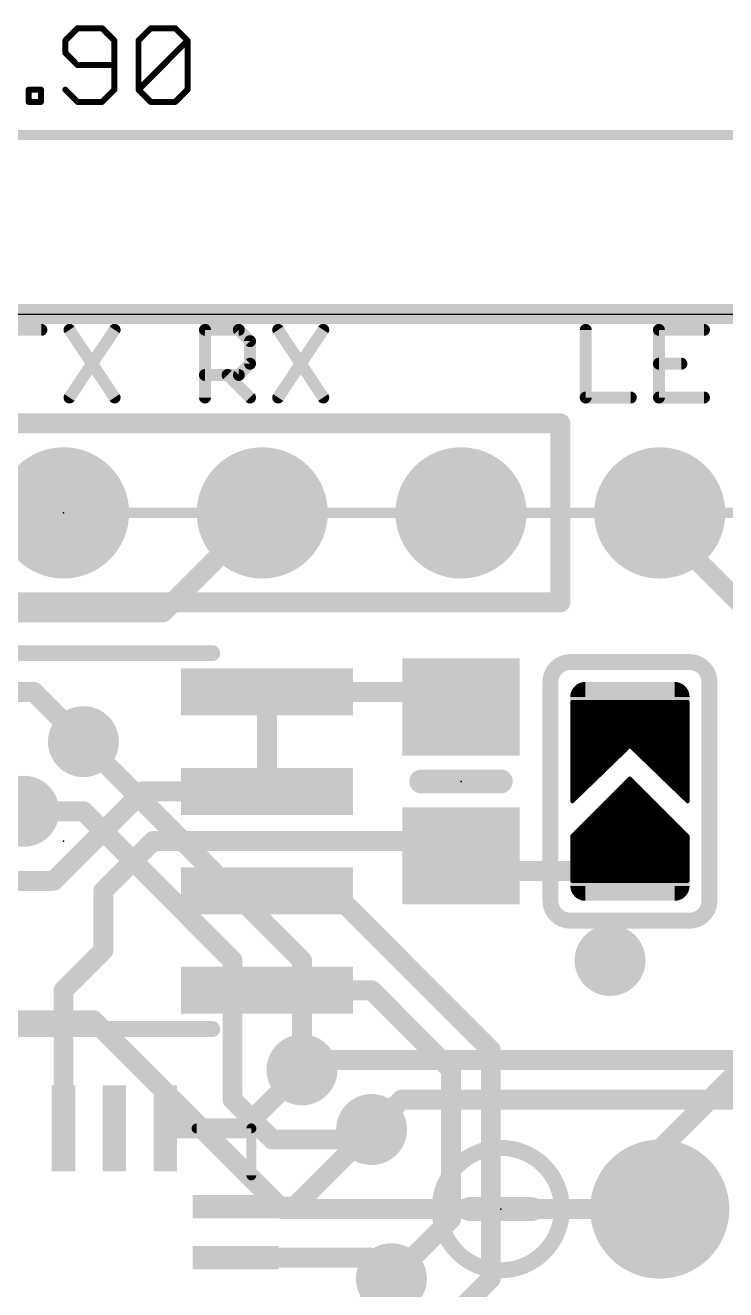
# Model space of a CAD drawing. Extents: x -5.3 to 35, y -5.3 to 31.
# Drawn here: x 13.48 to 22.43, y 12.94 to 29.09 of the extents above; entities that cross this region are included whole.
import ezdxf

# ---------------------------------------------------------------- set-up
doc = ezdxf.new("R2010")
doc.units = 0
for name, color, linetype in [('1', 12, 'CONTINUOUS'), ('16', 132, 'CONTINUOUS'), ('17', 110, 'CONTINUOUS'), ('18', 110, 'CONTINUOUS'), ('20', 53, 'CONTINUOUS'), ('21', 40, 'CONTINUOUS'), ('23', 40, 'CONTINUOUS'), ('47', 253, 'CONTINUOUS')]:
    doc.layers.add(name, color=color, linetype=linetype)

# ---------------------------------------------------------------- blocks, each defined once
blk = doc.blocks.new('ROUNDP')
at = {"const_width": 0.5}
blk.add_lwpolyline([(0, -0.25, 1), (0, 0.25, 1), (0, -0.25)], format="xyb", dxfattribs=at)
blk = doc.blocks.new('RECT')
blk.add_solid([(-0.5, -0.5), (0.5, -0.5), (-0.5, 0.5), (0.5, 0.5)])
blk = doc.blocks.new('RECT121920X243840R50')
at = {"const_width": 0.1905}
blk.add_lwpolyline([(0.2858, -0.5715), (0.2858, 0.5715, 0.4142), (0.1905, 0.6668), (-0.1905, 0.6668, 0.4142), (-0.2858, 0.5715), (-0.2858, -0.5715, 0.4142), (-0.1905, -0.6668), (0.1905, -0.6668, 0.4142)], format="xyb", close=True, dxfattribs=at)
blk.add_solid([(-0.2159, -0.5969), (0.2159, -0.5969), (-0.2159, 0.5969), (0.2159, 0.5969)])
blk = doc.blocks.new('ROUNDV')
at = {"const_width": 0.5}
blk.add_lwpolyline([(0, -0.25, 1), (0, 0.25, 1), (0, -0.25)], format="xyb", dxfattribs=at)

msp = doc.modelspace()

# ---------------------------------------------------------------- linework, layer by layer
at = {"layer": '1'}
for points, const_width in [([(0, 25.4), (27.94, 25.4)], 0.254), ([(21.59, 22.86), (21.59, 22.733)], 0.254), ([(21.59, 22.733), (23.368, 20.955)], 0.254), ([(11.37, 20.574), (13.589, 20.574)], 0.254), ([(13.589, 20.574), (14.224, 19.939)], 0.254), ([(16.57, 19.304), (16.57, 20.574)], 0.254), ([(18.857, 20.574), (16.57, 20.574)], 0.254), ([(19.05, 20.381), (18.857, 20.574)], 0.254), ([(21.9456, 20.447), (20.4724, 20.447)], 0.0508), ([(20.4724, 20.447), (20.4724, 19.177)], 0.0508), ([(20.4724, 20.4216), (21.9456, 20.4216)], 0.0508), ([(20.4724, 20.3708), (21.9456, 20.3708)], 0.0508), ([(20.4724, 20.32), (21.9456, 20.32)], 0.0508), ([(21.9456, 19.177), (21.9456, 20.447)], 0.0508), ([(20.4724, 20.2692), (21.9456, 20.2692)], 0.0508), ([(20.4724, 20.2184), (21.9456, 20.2184)], 0.0508), ([(20.4724, 20.1676), (21.9456, 20.1676)], 0.0508), ([(20.4724, 20.1168), (21.9456, 20.1168)], 0.0508), ([(20.4724, 20.066), (21.9456, 20.066)], 0.0508), ([(20.4724, 20.0152), (21.9456, 20.0152)], 0.0508), ([(20.4724, 19.9644), (21.9456, 19.9644)], 0.0508), ([(20.4724, 19.9136), (21.9456, 19.9136)], 0.0508), ([(20.4724, 19.177), (21.209, 19.8882)], 0.0508), ([(20.4724, 19.8628), (21.1827, 19.8628)], 0.0508), ([(21.209, 19.8882), (21.9456, 19.177)], 0.0508), ([(21.2353, 19.8628), (21.9456, 19.8628)], 0.0508), ([(20.4724, 19.812), (21.1301, 19.812)], 0.0508), ([(20.4724, 19.7612), (21.0775, 19.7612)], 0.0508), ([(20.4724, 19.7104), (21.0249, 19.7104)], 0.0508), ([(21.2879, 19.812), (21.9456, 19.812)], 0.0508), ([(21.3405, 19.7612), (21.9456, 19.7612)], 0.0508), ([(21.3932, 19.7104), (21.9456, 19.7104)], 0.0508), ([(20.4724, 19.6596), (20.9722, 19.6596)], 0.0508), ([(20.4724, 19.6088), (20.9196, 19.6088)], 0.0508), ([(20.4724, 19.558), (20.867, 19.558)], 0.0508), ([(21.4458, 19.6596), (21.9456, 19.6596)], 0.0508), ([(21.4984, 19.6088), (21.9456, 19.6088)], 0.0508), ([(21.551, 19.558), (21.9456, 19.558)], 0.0508), ([(13.462, 19.05), (13.208, 19.304)], 0.254), ([(14.986, 19.304), (13.843, 18.161)], 0.254), ([(16.57, 19.304), (14.986, 19.304)], 0.254), ([(20.4724, 19.5072), (20.8144, 19.5072)], 0.0508), ([(20.4724, 18.7325), (21.209, 19.4691)], 0.0508), ([(20.4724, 19.4564), (20.7618, 19.4564)], 0.0508), ([(20.4724, 19.4056), (20.7092, 19.4056)], 0.0508), ([(20.4724, 19.3548), (20.6565, 19.3548)], 0.0508), ([(21.0947, 19.3548), (21.3233, 19.3548)], 0.0508), ([(21.1455, 19.4056), (21.2725, 19.4056)], 0.0508), ([(21.1963, 19.4564), (21.2217, 19.4564)], 0.0508), ([(21.209, 19.4691), (21.9456, 18.7325)], 0.0508), ([(21.6036, 19.5072), (21.9456, 19.5072)], 0.0508), ([(21.6562, 19.4564), (21.9456, 19.4564)], 0.0508), ([(21.7088, 19.4056), (21.9456, 19.4056)], 0.0508), ([(21.7614, 19.3548), (21.9456, 19.3548)], 0.0508), ([(20.4724, 19.304), (20.6039, 19.304)], 0.0508), ([(20.4724, 19.2532), (20.5513, 19.2532)], 0.0508), ([(20.4724, 19.2024), (20.4987, 19.2024)], 0.0508), ([(20.9423, 19.2024), (21.4757, 19.2024)], 0.0508), ([(20.9931, 19.2532), (21.4249, 19.2532)], 0.0508), ([(21.0439, 19.304), (21.3741, 19.304)], 0.0508), ([(21.8141, 19.304), (21.9456, 19.304)], 0.0508), ([(21.8667, 19.2532), (21.9456, 19.2532)], 0.0508), ([(21.9193, 19.2024), (21.9456, 19.2024)], 0.0508), ([(20.7899, 19.05), (21.6281, 19.05)], 0.0508), ([(20.8407, 19.1008), (21.5773, 19.1008)], 0.0508), ([(20.8915, 19.1516), (21.5265, 19.1516)], 0.0508), ([(20.6375, 18.8976), (21.7805, 18.8976)], 0.0508), ([(20.6883, 18.9484), (21.7297, 18.9484)], 0.0508), ([(20.7391, 18.9992), (21.6789, 18.9992)], 0.0508), ([(14.478, 18.034), (15.113, 18.669)], 0.254), ([(15.113, 18.669), (19.05, 18.669)], 0.254), ([(19.05, 18.669), (19.05, 18.481)], 0.254), ([(20.4724, 18.161), (20.4724, 18.7325)], 0.0508), ([(20.4851, 18.7452), (21.9329, 18.7452)], 0.0508), ([(20.5359, 18.796), (21.8821, 18.796)], 0.0508), ([(20.5867, 18.8468), (21.8313, 18.8468)], 0.0508), ([(21.9456, 18.7325), (21.9456, 18.161)], 0.0508), ([(19.05, 18.481), (19.243, 18.288)], 0.254), ([(20.4724, 18.6944), (21.9456, 18.6944)], 0.0508), ([(20.4724, 18.6436), (21.9456, 18.6436)], 0.0508), ([(20.4724, 18.5928), (21.9456, 18.5928)], 0.0508), ([(19.243, 18.288), (21.209, 18.288)], 0.254), ([(20.4724, 18.542), (21.9456, 18.542)], 0.0508), ([(20.4724, 18.4912), (21.9456, 18.4912)], 0.0508), ([(20.4724, 18.4404), (21.9456, 18.4404)], 0.0508), ([(20.4724, 18.3896), (21.9456, 18.3896)], 0.0508), ([(13.843, 18.161), (11.497, 18.161)], 0.254), ([(20.4724, 18.3388), (21.9456, 18.3388)], 0.0508), ([(20.4724, 18.288), (21.9456, 18.288)], 0.0508), ([(20.4724, 18.2372), (21.9456, 18.2372)], 0.0508), ([(14.478, 17.272), (14.478, 18.034)], 0.254), ([(16.57, 18.034), (17.399, 18.034)], 0.254), ([(17.399, 18.034), (19.431, 16.002)], 0.254), ([(20.4724, 18.1864), (21.9456, 18.1864)], 0.0508), ([(21.9456, 18.161), (20.4724, 18.161)], 0.0508), ([(13.97, 16.764), (14.478, 17.272)], 0.254), ([(13.97, 16.764), (13.97, 15)], 0.254), ([(16.57, 16.764), (17.907, 16.764)], 0.254), ([(17.907, 16.764), (18.923, 15.748)], 0.254), ([(23.368, 16.51), (21.59, 14.732)], 0.254), ([(19.431, 16.002), (19.431, 13.081)], 0.254), ([(17.018, 15.748), (16.27, 15)], 0.254), ([(18.923, 15.748), (18.923, 13.843)], 0.254), ([(16.27, 15), (15.27, 15)], 0.254), ([(16.921, 14), (17.907, 14.986)], 0.254), ([(21.59, 14.732), (21.59, 13.97)], 0.254), ([(16.17, 14), (16.921, 14)], 0.254), ([(18.923, 13.843), (18.161, 13.081)], 0.254), ([(16.17, 13.35), (17.892, 13.35)], 0.254), ([(17.892, 13.35), (18.161, 13.081)], 0.254), ([(19.431, 13.081), (18.288, 11.938)], 0.254)]:
    msp.add_lwpolyline(points, dxfattribs=dict(at, const_width=const_width))
for points, const_width in [([(21.6535, 22.86, 1), (21.5265, 22.86)], 0.127), ([(21.6349, 22.7779, 1), (21.5451, 22.6881)], 0.127), ([(21.5265, 22.733, 1), (21.6535, 22.733)], 0.127), ([(13.6339, 20.6189, 1), (13.5441, 20.5291)], 0.127), ([(13.589, 20.5105, 1), (13.589, 20.6375)], 0.127), ([(16.6335, 20.574, 1), (16.5065, 20.574)], 0.127), ([(16.57, 20.6375, 1), (16.57, 20.5105)], 0.127), ([(18.9019, 20.6189, 1), (18.8121, 20.5291)], 0.127), ([(18.857, 20.5105, 1), (18.857, 20.6375)], 0.127), ([(19.0051, 20.3361, 1), (19.0949, 20.4259)], 0.127), ([(20.4724, 20.4597, 1), (20.4724, 20.4343)], 0.0254), ([(20.4851, 20.447, 1), (20.4597, 20.447)], 0.0254), ([(20.4724, 20.4343, 1), (20.4724, 20.4089)], 0.0254), ([(20.4724, 20.3835, 1), (20.4724, 20.3581)], 0.0254), ([(20.4724, 20.3327, 1), (20.4724, 20.3073)], 0.0254), ([(21.9583, 20.447, 1), (21.9329, 20.447)], 0.0254), ([(21.9456, 20.4343, 1), (21.9456, 20.4597)], 0.0254), ([(21.9456, 20.4089, 1), (21.9456, 20.4343)], 0.0254), ([(21.9456, 20.3581, 1), (21.9456, 20.3835)], 0.0254), ([(21.9456, 20.3073, 1), (21.9456, 20.3327)], 0.0254), ([(20.4724, 20.2819, 1), (20.4724, 20.2565)], 0.0254), ([(20.4724, 20.2311, 1), (20.4724, 20.2057)], 0.0254), ([(20.4724, 20.1803, 1), (20.4724, 20.1549)], 0.0254), ([(21.9456, 20.2565, 1), (21.9456, 20.2819)], 0.0254), ([(21.9456, 20.2057, 1), (21.9456, 20.2311)], 0.0254), ([(21.9456, 20.1549, 1), (21.9456, 20.1803)], 0.0254), ([(14.1791, 19.8941, 1), (14.2689, 19.9839)], 0.127), ([(20.4724, 20.1295, 1), (20.4724, 20.1041)], 0.0254), ([(20.4724, 20.0787, 1), (20.4724, 20.0533)], 0.0254), ([(20.4724, 20.0279, 1), (20.4724, 20.0025)], 0.0254), ([(21.9456, 20.1041, 1), (21.9456, 20.1295)], 0.0254), ([(21.9456, 20.0533, 1), (21.9456, 20.0787)], 0.0254), ([(21.9456, 20.0025, 1), (21.9456, 20.0279)], 0.0254), ([(20.4724, 19.9771, 1), (20.4724, 19.9517)], 0.0254), ([(20.4724, 19.9263, 1), (20.4724, 19.9009)], 0.0254), ([(20.4724, 19.8755, 1), (20.4724, 19.8501)], 0.0254), ([(21.1827, 19.8501, 1), (21.1827, 19.8755)], 0.0254), ([(21.2178, 19.8973, 1), (21.2002, 19.8791)], 0.0254), ([(21.2178, 19.8791, 1), (21.2002, 19.8973)], 0.0254), ([(21.2353, 19.8755, 1), (21.2353, 19.8501)], 0.0254), ([(21.9456, 19.9517, 1), (21.9456, 19.9771)], 0.0254), ([(21.9456, 19.9009, 1), (21.9456, 19.9263)], 0.0254), ([(21.9456, 19.8501, 1), (21.9456, 19.8755)], 0.0254), ([(20.4724, 19.8247, 1), (20.4724, 19.7993)], 0.0254), ([(20.4724, 19.7739, 1), (20.4724, 19.7485)], 0.0254), ([(20.4724, 19.7231, 1), (20.4724, 19.6977)], 0.0254), ([(21.0249, 19.6977, 1), (21.0249, 19.7231)], 0.0254), ([(21.0775, 19.7485, 1), (21.0775, 19.7739)], 0.0254), ([(21.1301, 19.7993, 1), (21.1301, 19.8247)], 0.0254), ([(21.2879, 19.8247, 1), (21.2879, 19.7993)], 0.0254), ([(21.3405, 19.7739, 1), (21.3405, 19.7485)], 0.0254), ([(21.3932, 19.7231, 1), (21.3932, 19.6977)], 0.0254), ([(21.9456, 19.7993, 1), (21.9456, 19.8247)], 0.0254), ([(21.9456, 19.7485, 1), (21.9456, 19.7739)], 0.0254), ([(21.9456, 19.6977, 1), (21.9456, 19.7231)], 0.0254), ([(20.4724, 19.6723, 1), (20.4724, 19.6469)], 0.0254), ([(20.4724, 19.6215, 1), (20.4724, 19.5961)], 0.0254), ([(20.4724, 19.5707, 1), (20.4724, 19.5453)], 0.0254), ([(20.867, 19.5453, 1), (20.867, 19.5707)], 0.0254), ([(20.9196, 19.5961, 1), (20.9196, 19.6215)], 0.0254), ([(20.9722, 19.6469, 1), (20.9722, 19.6723)], 0.0254), ([(21.4458, 19.6723, 1), (21.4458, 19.6469)], 0.0254), ([(21.4984, 19.6215, 1), (21.4984, 19.5961)], 0.0254), ([(21.551, 19.5707, 1), (21.551, 19.5453)], 0.0254), ([(21.9456, 19.6469, 1), (21.9456, 19.6723)], 0.0254), ([(21.9456, 19.5961, 1), (21.9456, 19.6215)], 0.0254), ([(21.9456, 19.5453, 1), (21.9456, 19.5707)], 0.0254), ([(14.986, 19.3675, 1), (14.986, 19.2405)], 0.127), ([(15.0309, 19.2591, 1), (14.9411, 19.3489)], 0.127), ([(16.57, 19.2405, 1), (16.57, 19.3675)], 0.127), ([(20.4724, 19.5199, 1), (20.4724, 19.4945)], 0.0254), ([(20.4724, 19.4691, 1), (20.4724, 19.4437)], 0.0254), ([(20.4724, 19.4183, 1), (20.4724, 19.3929)], 0.0254), ([(20.4724, 19.3675, 1), (20.4724, 19.3421)], 0.0254), ([(20.6565, 19.3421, 1), (20.6565, 19.3675)], 0.0254), ([(20.7092, 19.3929, 1), (20.7092, 19.4183)], 0.0254), ([(20.7618, 19.4437, 1), (20.7618, 19.4691)], 0.0254), ([(20.8144, 19.4945, 1), (20.8144, 19.5199)], 0.0254), ([(21.0947, 19.3675, 1), (21.0947, 19.3421)], 0.0254), ([(21.1455, 19.4183, 1), (21.1455, 19.3929)], 0.0254), ([(21.1963, 19.4691, 1), (21.1963, 19.4437)], 0.0254), ([(21.218, 19.4781, 1), (21.2, 19.4601)], 0.0254), ([(21.218, 19.4601, 1), (21.2, 19.4781)], 0.0254), ([(21.2217, 19.4437, 1), (21.2217, 19.4691)], 0.0254), ([(21.2725, 19.3929, 1), (21.2725, 19.4183)], 0.0254), ([(21.3233, 19.3421, 1), (21.3233, 19.3675)], 0.0254), ([(21.6036, 19.5199, 1), (21.6036, 19.4945)], 0.0254), ([(21.6562, 19.4691, 1), (21.6562, 19.4437)], 0.0254), ([(21.7088, 19.4183, 1), (21.7088, 19.3929)], 0.0254), ([(21.7614, 19.3675, 1), (21.7614, 19.3421)], 0.0254), ([(21.9456, 19.4945, 1), (21.9456, 19.5199)], 0.0254), ([(21.9456, 19.4437, 1), (21.9456, 19.4691)], 0.0254), ([(21.9456, 19.3929, 1), (21.9456, 19.4183)], 0.0254), ([(21.9456, 19.3421, 1), (21.9456, 19.3675)], 0.0254), ([(16.5065, 19.304, 1), (16.6335, 19.304)], 0.127), ([(20.4724, 19.3167, 1), (20.4724, 19.2913)], 0.0254), ([(20.4724, 19.2659, 1), (20.4724, 19.2405)], 0.0254), ([(20.4724, 19.2151, 1), (20.4724, 19.1897)], 0.0254), ([(20.4987, 19.1897, 1), (20.4987, 19.2151)], 0.0254), ([(20.5513, 19.2405, 1), (20.5513, 19.2659)], 0.0254), ([(20.6039, 19.2913, 1), (20.6039, 19.3167)], 0.0254), ([(20.9423, 19.2151, 1), (20.9423, 19.1897)], 0.0254), ([(20.9931, 19.2659, 1), (20.9931, 19.2405)], 0.0254), ([(21.0439, 19.3167, 1), (21.0439, 19.2913)], 0.0254), ([(21.3741, 19.2913, 1), (21.3741, 19.3167)], 0.0254), ([(21.4249, 19.2405, 1), (21.4249, 19.2659)], 0.0254), ([(21.4757, 19.1897, 1), (21.4757, 19.2151)], 0.0254), ([(21.8141, 19.3167, 1), (21.8141, 19.2913)], 0.0254), ([(21.8667, 19.2659, 1), (21.8667, 19.2405)], 0.0254), ([(21.9193, 19.2151, 1), (21.9193, 19.1897)], 0.0254), ([(21.9456, 19.2913, 1), (21.9456, 19.3167)], 0.0254), ([(21.9456, 19.2405, 1), (21.9456, 19.2659)], 0.0254), ([(21.9456, 19.1897, 1), (21.9456, 19.2151)], 0.0254), ([(13.4171, 19.0051, 1), (13.5069, 19.0949)], 0.127), ([(20.4636, 19.1861, 1), (20.4812, 19.1679)], 0.0254), ([(20.4597, 19.177, 1), (20.4851, 19.177)], 0.0254), ([(20.7899, 19.0627, 1), (20.7899, 19.0373)], 0.0254), ([(20.8407, 19.1135, 1), (20.8407, 19.0881)], 0.0254), ([(20.8915, 19.1643, 1), (20.8915, 19.1389)], 0.0254), ([(21.5265, 19.1389, 1), (21.5265, 19.1643)], 0.0254), ([(21.5773, 19.0881, 1), (21.5773, 19.1135)], 0.0254), ([(21.6281, 19.0373, 1), (21.6281, 19.0627)], 0.0254), ([(21.9329, 19.177, 1), (21.9583, 19.177)], 0.0254), ([(21.9368, 19.1679, 1), (21.9544, 19.1861)], 0.0254), ([(20.6375, 18.9103, 1), (20.6375, 18.8849)], 0.0254), ([(20.6883, 18.9611, 1), (20.6883, 18.9357)], 0.0254), ([(20.7391, 19.0119, 1), (20.7391, 18.9865)], 0.0254), ([(21.6789, 18.9865, 1), (21.6789, 19.0119)], 0.0254), ([(21.7297, 18.9357, 1), (21.7297, 18.9611)], 0.0254), ([(21.7805, 18.8849, 1), (21.7805, 18.9103)], 0.0254), ([(15.113, 18.7325, 1), (15.113, 18.6055)], 0.127), ([(15.1579, 18.6241, 1), (15.0681, 18.7139)], 0.127), ([(19.1135, 18.669, 1), (18.9865, 18.669)], 0.127), ([(19.05, 18.6055, 1), (19.05, 18.7325)], 0.127), ([(20.4851, 18.7325, 1), (20.4597, 18.7325)], 0.0254), ([(20.4634, 18.7415, 1), (20.4814, 18.7235)], 0.0254), ([(20.4851, 18.7579, 1), (20.4851, 18.7325)], 0.0254), ([(20.5359, 18.8087, 1), (20.5359, 18.7833)], 0.0254), ([(20.5867, 18.8595, 1), (20.5867, 18.8341)], 0.0254), ([(21.8313, 18.8341, 1), (21.8313, 18.8595)], 0.0254), ([(21.8821, 18.7833, 1), (21.8821, 18.8087)], 0.0254), ([(21.9329, 18.7325, 1), (21.9329, 18.7579)], 0.0254), ([(21.9583, 18.7325, 1), (21.9329, 18.7325)], 0.0254), ([(21.9366, 18.7235, 1), (21.9546, 18.7415)], 0.0254), ([(19.0949, 18.5259, 1), (19.0051, 18.4361)], 0.127), ([(20.4724, 18.7071, 1), (20.4724, 18.6817)], 0.0254), ([(20.4724, 18.6563, 1), (20.4724, 18.6309)], 0.0254), ([(20.4724, 18.6055, 1), (20.4724, 18.5801)], 0.0254), ([(21.9456, 18.6817, 1), (21.9456, 18.7071)], 0.0254), ([(21.9456, 18.6309, 1), (21.9456, 18.6563)], 0.0254), ([(21.9456, 18.5801, 1), (21.9456, 18.6055)], 0.0254), ([(18.9865, 18.481, 1), (19.1135, 18.481)], 0.127), ([(19.243, 18.3515, 1), (19.243, 18.2245)], 0.127), ([(20.4724, 18.5547, 1), (20.4724, 18.5293)], 0.0254), ([(20.4724, 18.5039, 1), (20.4724, 18.4785)], 0.0254), ([(20.4724, 18.4531, 1), (20.4724, 18.4277)], 0.0254), ([(20.4724, 18.4023, 1), (20.4724, 18.3769)], 0.0254), ([(21.209, 18.2245, 1), (21.209, 18.3515)], 0.127), ([(21.9456, 18.5293, 1), (21.9456, 18.5547)], 0.0254), ([(21.9456, 18.4785, 1), (21.9456, 18.5039)], 0.0254), ([(21.9456, 18.4277, 1), (21.9456, 18.4531)], 0.0254), ([(21.9456, 18.3769, 1), (21.9456, 18.4023)], 0.0254), ([(13.7981, 18.2059, 1), (13.8879, 18.1161)], 0.127), ([(13.843, 18.0975, 1), (13.843, 18.2245)], 0.127), ([(19.1981, 18.2431, 1), (19.2879, 18.3329)], 0.127), ([(20.4724, 18.3515, 1), (20.4724, 18.3261)], 0.0254), ([(20.4724, 18.3007, 1), (20.4724, 18.2753)], 0.0254), ([(20.4724, 18.2499, 1), (20.4724, 18.2245)], 0.0254), ([(21.9456, 18.3261, 1), (21.9456, 18.3515)], 0.0254), ([(21.9456, 18.2753, 1), (21.9456, 18.3007)], 0.0254), ([(21.9456, 18.2245, 1), (21.9456, 18.2499)], 0.0254), ([(14.5415, 18.034, 1), (14.4145, 18.034)], 0.127), ([(14.4331, 18.0789, 1), (14.5229, 17.9891)], 0.127), ([(16.57, 18.0975, 1), (16.57, 17.9705)], 0.127), ([(17.4439, 18.0789, 1), (17.3541, 17.9891)], 0.127), ([(17.399, 17.9705, 1), (17.399, 18.0975)], 0.127), ([(20.4724, 18.1991, 1), (20.4724, 18.1737)], 0.0254), ([(20.4724, 18.1737, 1), (20.4724, 18.1483)], 0.0254), ([(20.4597, 18.161, 1), (20.4851, 18.161)], 0.0254), ([(21.9329, 18.161, 1), (21.9583, 18.161)], 0.0254), ([(21.9456, 18.1737, 1), (21.9456, 18.1991)], 0.0254), ([(21.9456, 18.1483, 1), (21.9456, 18.1737)], 0.0254), ([(14.4145, 17.272, 1), (14.5415, 17.272)], 0.127), ([(14.5229, 17.2271, 1), (14.4331, 17.3169)], 0.127), ([(14.0335, 16.764, 1), (13.9065, 16.764)], 0.127), ([(13.9251, 16.8089, 1), (14.0149, 16.7191)], 0.127), ([(16.57, 16.8275, 1), (16.57, 16.7005)], 0.127), ([(17.9519, 16.8089, 1), (17.8621, 16.7191)], 0.127), ([(17.907, 16.7005, 1), (17.907, 16.8275)], 0.127), ([(19.4945, 16.002, 1), (19.3675, 16.002)], 0.127), ([(19.3861, 15.9571, 1), (19.4759, 16.0469)], 0.127), ([(17.0629, 15.7031, 1), (16.9731, 15.7929)], 0.127), ([(18.9865, 15.748, 1), (18.8595, 15.748)], 0.127), ([(18.8781, 15.7031, 1), (18.9679, 15.7929)], 0.127), ([(13.9065, 15, 1), (14.0335, 15)], 0.127), ([(15.27, 15.0635, 1), (15.27, 14.9365)], 0.127), ([(16.2251, 15.0449, 1), (16.3149, 14.9551)], 0.127), ([(16.27, 14.9365, 1), (16.27, 15.0635)], 0.127), ([(17.9519, 14.9411, 1), (17.8621, 15.0309)], 0.127), ([(21.6535, 14.732, 1), (21.5265, 14.732)], 0.127), ([(21.5451, 14.7769, 1), (21.6349, 14.6871)], 0.127), ([(16.17, 14.0635, 1), (16.17, 13.9365)], 0.127), ([(16.8761, 14.0449, 1), (16.9659, 13.9551)], 0.127), ([(16.921, 13.9365, 1), (16.921, 14.0635)], 0.127), ([(18.8595, 13.843, 1), (18.9865, 13.843)], 0.127), ([(18.9679, 13.7981, 1), (18.8781, 13.8879)], 0.127), ([(21.5265, 13.97, 1), (21.6535, 13.97)], 0.127), ([(16.17, 13.4135, 1), (16.17, 13.2865)], 0.127), ([(17.9369, 13.3949, 1), (17.8471, 13.3051)], 0.127), ([(17.892, 13.2865, 1), (17.892, 13.4135)], 0.127), ([(18.1161, 13.1259, 1), (18.2059, 13.0361)], 0.127), ([(18.1161, 13.0361, 1), (18.2059, 13.1259)], 0.127), ([(19.3675, 13.081, 1), (19.4945, 13.081)], 0.127), ([(19.4759, 13.0361, 1), (19.3861, 13.1259)], 0.127)]:
    msp.add_lwpolyline(points, format="xyb", dxfattribs=dict(at, const_width=const_width))
at = {"layer": '16', "const_width": 0.254}
for points in [[(0, 25.4), (27.94, 25.4)], [(13.208, 22.86), (13.97, 22.86)], [(15.24, 21.59), (16.51, 22.86)], [(12.827, 21.59), (15.24, 21.59)], [(14.224, 19.939), (17.018, 17.145)], [(14.224, 19.05), (13.462, 19.05)], [(16.129, 17.145), (14.224, 19.05)], [(16.129, 15.367), (16.129, 17.145)], [(17.018, 17.145), (17.018, 15.748)], [(10.033, 16.383), (14.351, 16.383)], [(14.351, 16.383), (16.764, 13.97)], [(24.765, 15.875), (17.018, 15.875)], [(17.018, 15.875), (17.018, 15.748)], [(16.637, 14.859), (16.129, 15.367)], [(17.907, 14.986), (18.288, 15.367)], [(18.288, 15.367), (26.162, 15.367)], [(17.907, 14.986), (17.78, 14.859)], [(17.78, 14.859), (16.637, 14.859)], [(16.764, 13.97), (21.59, 13.97)], [(18.161, 13.081), (17.272, 12.192)]]:
    msp.add_lwpolyline(points, dxfattribs=at)
at = {"layer": '16', "const_width": 0.127}
for points in [[(13.97, 22.7965, 1), (13.97, 22.9235)], [(16.5549, 22.8151, 1), (16.4651, 22.9049)], [(15.1951, 21.6349, 1), (15.2849, 21.5451)], [(15.24, 21.5265, 1), (15.24, 21.6535)], [(14.2689, 19.9839, 1), (14.1791, 19.8941)], [(13.462, 19.1135, 1), (13.462, 18.9865)], [(14.2689, 19.0949, 1), (14.1791, 19.0051)], [(14.224, 18.9865, 1), (14.224, 19.1135)], [(16.1925, 17.145, 1), (16.0655, 17.145)], [(16.0841, 17.1001, 1), (16.1739, 17.1899)], [(17.0815, 17.145, 1), (16.9545, 17.145)], [(16.9731, 17.1001, 1), (17.0629, 17.1899)], [(14.3959, 16.4279, 1), (14.3061, 16.3381)], [(14.351, 16.3195, 1), (14.351, 16.4465)], [(17.018, 15.9385, 1), (17.018, 15.8115)], [(17.0815, 15.875, 1), (16.9545, 15.875)], [(16.9545, 15.748, 1), (17.0815, 15.748)], [(16.9545, 15.748, 1), (17.0815, 15.748)], [(16.1739, 15.4119, 1), (16.0841, 15.3221)], [(16.0655, 15.367, 1), (16.1925, 15.367)], [(18.288, 15.4305, 1), (18.288, 15.3035)], [(18.3329, 15.3221, 1), (18.2431, 15.4119)], [(17.8621, 15.0309, 1), (17.9519, 14.9411)], [(17.9519, 14.9411, 1), (17.8621, 15.0309)], [(16.637, 14.9225, 1), (16.637, 14.7955)], [(16.5921, 14.8141, 1), (16.6819, 14.9039)], [(17.7351, 14.9039, 1), (17.8249, 14.8141)], [(17.78, 14.7955, 1), (17.78, 14.9225)], [(16.764, 14.0335, 1), (16.764, 13.9065)], [(16.7191, 13.9251, 1), (16.8089, 14.0149)], [(21.59, 13.9065, 1), (21.59, 14.0335)], [(18.2059, 13.0361, 1), (18.1161, 13.1259)]]:
    msp.add_lwpolyline(points, format="xyb", dxfattribs=at)
at = {"layer": '20'}
msp.add_line((2.54, 25.4), (25.4, 25.4), dxfattribs=at)
at = {"layer": '21'}
for points, const_width in [([(13.1107, 25.1975), (13.6869, 25.1975)], 0.1524), ([(14.0462, 25.1975), (14.6224, 24.3332)], 0.1524), ([(14.6224, 25.1975), (14.0462, 24.3332)], 0.1524), ([(15.7777, 24.3332), (15.7777, 25.1975)], 0.1524), ([(15.7777, 25.1975), (16.2098, 25.1975)], 0.1524), ([(16.2098, 25.1975), (16.3539, 25.0535)], 0.1524), ([(16.7132, 25.1975), (17.2894, 24.3332)], 0.1524), ([(17.2894, 25.1975), (16.7132, 24.3332)], 0.1524), ([(20.6439, 25.1975), (20.6439, 24.3332)], 0.1524), ([(22.1557, 25.1975), (21.5794, 25.1975)], 0.1524), ([(21.5794, 25.1975), (21.5794, 24.3332)], 0.1524), ([(16.3539, 25.0535), (16.3539, 24.7654)], 0.1524), ([(16.3539, 24.7654), (16.2098, 24.6213)], 0.1524), ([(21.5794, 24.7654), (21.8676, 24.7654)], 0.1524), ([(16.2098, 24.6213), (15.7777, 24.6213)], 0.1524), ([(16.0658, 24.6213), (16.3539, 24.3332)], 0.1524), ([(20.6439, 24.3332), (21.2201, 24.3332)], 0.1524), ([(21.5794, 24.3332), (22.1557, 24.3332)], 0.1524), ([(20.32, 24.003), (5.08, 24.003)], 0.254), ([(20.32, 21.717), (20.32, 24.003)], 0.254), ([(5.08, 21.717), (20.32, 21.717)], 0.254), ([(12.07, 21.069), (15.87, 21.069)], 0.2032), ([(21.971, 20.955), (20.447, 20.955)], 0.2032), ([(20.193, 17.907), (20.193, 20.701)], 0.2032), ([(22.225, 20.701), (22.225, 17.907)], 0.2032), ([(19.558, 19.431), (18.542, 19.431)], 0.3048), ([(21.971, 17.653), (20.447, 17.653)], 0.2032), ([(15.87, 16.269), (12.07, 16.269)], 0.2032), ([(16.37, 15), (15.67, 15)], 0.127), ([(16.37, 14.4), (16.37, 15)], 0.127), ([(19.9548, 13.97), (19.1611, 13.97)], 0.3048)]:
    msp.add_lwpolyline(points, dxfattribs=dict(at, const_width=const_width))
for points, const_width in [([(13.6869, 25.1594, 1), (13.6869, 25.2356)], 0.0762), ([(14.0779, 25.2187, 1), (14.0145, 25.1764)], 0.0762), ([(14.6541, 25.1764, 1), (14.5907, 25.2187)], 0.0762), ([(15.8158, 25.1975, 1), (15.7396, 25.1975)], 0.0762), ([(15.7777, 25.2356, 1), (15.7777, 25.1594)], 0.0762), ([(16.2368, 25.2245, 1), (16.1829, 25.1706)], 0.0762), ([(16.2098, 25.1594, 1), (16.2098, 25.2356)], 0.0762), ([(16.7449, 25.2187, 1), (16.6815, 25.1764)], 0.0762), ([(17.3211, 25.1764, 1), (17.2577, 25.2187)], 0.0762), ([(20.682, 25.1975, 1), (20.6058, 25.1975)], 0.0762), ([(21.5794, 25.2356, 1), (21.5794, 25.1594)], 0.0762), ([(21.6175, 25.1975, 1), (21.5413, 25.1975)], 0.0762), ([(22.1557, 25.1594, 1), (22.1557, 25.2356)], 0.0762), ([(16.392, 25.0535, 1), (16.3158, 25.0535)], 0.0762), ([(16.327, 25.0265, 1), (16.3808, 25.0804)], 0.0762), ([(16.3158, 24.7654, 1), (16.392, 24.7654)], 0.0762), ([(16.3808, 24.7384, 1), (16.327, 24.7923)], 0.0762), ([(21.5794, 24.8035, 1), (21.5794, 24.7273)], 0.0762), ([(21.8676, 24.7273, 1), (21.8676, 24.8035)], 0.0762), ([(15.7777, 24.6594, 1), (15.7777, 24.5832)], 0.0762), ([(16.0927, 24.6483, 1), (16.0389, 24.5944)], 0.0762), ([(16.1829, 24.6483, 1), (16.2368, 24.5944)], 0.0762), ([(16.2098, 24.5832, 1), (16.2098, 24.6594)], 0.0762), ([(14.0145, 24.3543, 1), (14.0779, 24.3121)], 0.0762), ([(14.5907, 24.3121, 1), (14.6541, 24.3543)], 0.0762), ([(16.327, 24.3063, 1), (16.3808, 24.3601)], 0.0762), ([(16.6815, 24.3543, 1), (16.7449, 24.3121)], 0.0762), ([(17.2577, 24.3121, 1), (17.3211, 24.3543)], 0.0762), ([(20.6439, 24.3713, 1), (20.6439, 24.2951)], 0.0762), ([(21.2201, 24.2951, 1), (21.2201, 24.3713)], 0.0762), ([(21.5794, 24.3713, 1), (21.5794, 24.2951)], 0.0762), ([(22.1557, 24.2951, 1), (22.1557, 24.3713)], 0.0762), ([(15.7396, 24.3332, 1), (15.8158, 24.3332)], 0.0762), ([(20.6058, 24.3332, 1), (20.682, 24.3332)], 0.0762), ([(21.5413, 24.3332, 1), (21.6175, 24.3332)], 0.0762), ([(20.3835, 24.003, 1), (20.2565, 24.003)], 0.127), ([(20.32, 23.9395, 1), (20.32, 24.0665)], 0.127), ([(20.32, 21.6535, 1), (20.32, 21.7805)], 0.127), ([(20.2565, 21.717, 1), (20.3835, 21.717)], 0.127), ([(15.87, 21.0182, 1), (15.87, 21.1198)], 0.1016), ([(20.447, 20.955, 0.4142), (20.193, 20.701)], 0.2032), ([(20.447, 21.0058, 1), (20.447, 20.9042)], 0.1016), ([(20.447, 20.9042, 1), (20.447, 21.0058)], 0.1016), ([(22.225, 20.701, 0.4142), (21.971, 20.955)], 0.2032), ([(21.971, 21.0058, 1), (21.971, 20.9042)], 0.1016), ([(21.971, 20.9042, 1), (21.971, 21.0058)], 0.1016), ([(20.2438, 20.701, 1), (20.1422, 20.701)], 0.1016), ([(20.1422, 20.701, 1), (20.2438, 20.701)], 0.1016), ([(22.2758, 20.701, 1), (22.1742, 20.701)], 0.1016), ([(22.1742, 20.701, 1), (22.2758, 20.701)], 0.1016), ([(18.542, 19.5072, 1), (18.542, 19.3548)], 0.1524), ([(19.558, 19.3548, 1), (19.558, 19.5072)], 0.1524), ([(20.193, 17.907, 0.4142), (20.447, 17.653)], 0.2032), ([(20.2438, 17.907, 1), (20.1422, 17.907)], 0.1016), ([(20.1422, 17.907, 1), (20.2438, 17.907)], 0.1016), ([(21.971, 17.653, 0.4142), (22.225, 17.907)], 0.2032), ([(22.2758, 17.907, 1), (22.1742, 17.907)], 0.1016), ([(22.1742, 17.907, 1), (22.2758, 17.907)], 0.1016), ([(20.447, 17.7038, 1), (20.447, 17.6022)], 0.1016), ([(20.447, 17.6022, 1), (20.447, 17.7038)], 0.1016), ([(21.971, 17.7038, 1), (21.971, 17.6022)], 0.1016), ([(21.971, 17.6022, 1), (21.971, 17.7038)], 0.1016), ([(15.87, 16.2182, 1), (15.87, 16.3198)], 0.1016), ([(15.67, 15.0318, 1), (15.67, 14.9682)], 0.0635), ([(16.4017, 15, 1), (16.3383, 15)], 0.0635), ([(16.37, 14.9682, 1), (16.37, 15.0318)], 0.0635), ([(19.558, 13.1883, 1), (19.558, 14.7517, 1), (19.558, 13.1883)], 0.2032), ([(16.3383, 14.4, 1), (16.4017, 14.4)], 0.0635), ([(19.1611, 14.0462, 1), (19.1611, 13.8938)], 0.1524), ([(19.9548, 13.8938, 1), (19.9548, 14.0462)], 0.1524)]:
    msp.add_lwpolyline(points, format="xyb", dxfattribs=dict(at, const_width=const_width))
at = {"layer": '23'}
for p in [(13.97, 22.86), (19.05, 19.431), (21.209, 19.304), (13.97, 18.669), (19.558, 13.97)]:
    msp.add_point(p, dxfattribs=at)
at = {"layer": '47'}
for points, const_width in [([(14.1489, 29.0487), (13.9922, 28.8919)], 0.0762), ([(14.4625, 29.0487), (14.1489, 29.0487)], 0.0762), ([(14.6192, 28.8919), (14.4625, 29.0487)], 0.0762), ([(14.9277, 28.8919), (15.0845, 29.0487)], 0.0762), ([(15.0845, 29.0487), (15.398, 29.0487)], 0.0762), ([(15.398, 29.0487), (15.5548, 28.8919)], 0.0762), ([(13.9922, 28.8919), (13.9922, 28.7352)], 0.0762), ([(14.6192, 28.2649), (14.6192, 28.8919)], 0.0762), ([(14.9277, 28.2649), (14.9277, 28.8919)], 0.0762), ([(14.9277, 28.2649), (15.5548, 28.8919)], 0.0762), ([(15.5548, 28.8919), (15.5548, 28.2649)], 0.0762), ([(13.9922, 28.7352), (14.1489, 28.5784)], 0.0762), ([(14.1489, 28.5784), (14.6192, 28.5784)], 0.0762), ([(13.5244, 28.1081), (13.5244, 28.2649)], 0.0762), ([(13.5244, 28.2649), (13.6812, 28.2649)], 0.0762), ([(13.6812, 28.2649), (13.6812, 28.1081)], 0.0762), ([(13.9922, 28.2649), (14.1489, 28.1081)], 0.0762), ([(14.4625, 28.1081), (14.6192, 28.2649)], 0.0762), ([(15.0845, 28.1081), (14.9277, 28.2649)], 0.0762), ([(15.5548, 28.2649), (15.398, 28.1081)], 0.0762), ([(13.6812, 28.1081), (13.5244, 28.1081)], 0.0762), ([(14.1489, 28.1081), (14.4625, 28.1081)], 0.0762), ([(15.398, 28.1081), (15.0845, 28.1081)], 0.0762), ([(2.605, 27.686), (25.335, 27.686)], 0.13), ([(2.54, 25.4), (31.922, 25.4)], 0.13), ([(2.54, 22.86), (31.922, 22.86)], 0.13)]:
    msp.add_lwpolyline(points, dxfattribs=dict(at, const_width=const_width))
at = {"layer": '47', "const_width": 0.0381}
for points in [[(14.1489, 29.0678, 1), (14.1489, 29.0297)], [(14.1624, 29.0352, 1), (14.1355, 29.0622)], [(14.4759, 29.0622, 1), (14.449, 29.0352)], [(14.4625, 29.0297, 1), (14.4625, 29.0678)], [(15.0845, 29.0678, 1), (15.0845, 29.0297)], [(15.0979, 29.0352, 1), (15.071, 29.0622)], [(15.4115, 29.0622, 1), (15.3845, 29.0352)], [(15.398, 29.0297, 1), (15.398, 29.0678)], [(14.0112, 28.8919, 1), (13.9731, 28.8919)], [(13.9787, 28.9054, 1), (14.0056, 28.8785)], [(14.6383, 28.8919, 1), (14.6002, 28.8919)], [(14.6058, 28.8785, 1), (14.6327, 28.9054)], [(14.9467, 28.8919, 1), (14.9086, 28.8919)], [(14.9142, 28.9054, 1), (14.9412, 28.8785)], [(15.5738, 28.8919, 1), (15.5357, 28.8919)], [(15.5682, 28.8785, 1), (15.5413, 28.9054)], [(15.5413, 28.8785, 1), (15.5682, 28.9054)], [(14.0056, 28.7486, 1), (13.9787, 28.7217)], [(13.9731, 28.7352, 1), (14.0112, 28.7352)], [(14.1489, 28.5975, 1), (14.1489, 28.5594)], [(14.1355, 28.5649, 1), (14.1624, 28.5919)], [(14.6192, 28.5594, 1), (14.6192, 28.5975)], [(13.5435, 28.2649, 1), (13.5054, 28.2649)], [(13.5244, 28.2839, 1), (13.5244, 28.2458)], [(13.7002, 28.2649, 1), (13.6621, 28.2649)], [(13.6812, 28.2458, 1), (13.6812, 28.2839)], [(14.0056, 28.2783, 1), (13.9787, 28.2514)], [(14.6002, 28.2649, 1), (14.6383, 28.2649)], [(14.6327, 28.2514, 1), (14.6058, 28.2783)], [(14.9086, 28.2649, 1), (14.9467, 28.2649)], [(14.9412, 28.2783, 1), (14.9142, 28.2514)], [(14.9142, 28.2783, 1), (14.9412, 28.2514)], [(15.5357, 28.2649, 1), (15.5738, 28.2649)], [(15.5682, 28.2514, 1), (15.5413, 28.2783)], [(13.5244, 28.1272, 1), (13.5244, 28.0891)], [(13.5054, 28.1081, 1), (13.5435, 28.1081)], [(13.6621, 28.1081, 1), (13.7002, 28.1081)], [(13.6812, 28.0891, 1), (13.6812, 28.1272)], [(14.1489, 28.1272, 1), (14.1489, 28.0891)], [(14.1355, 28.0946, 1), (14.1624, 28.1216)], [(14.449, 28.1216, 1), (14.4759, 28.0946)], [(14.4625, 28.0891, 1), (14.4625, 28.1272)], [(15.0845, 28.1272, 1), (15.0845, 28.0891)], [(15.071, 28.0946, 1), (15.0979, 28.1216)], [(15.3845, 28.1216, 1), (15.4115, 28.0946)], [(15.398, 28.0891, 1), (15.398, 28.1272)]]:
    msp.add_lwpolyline(points, format="xyb", dxfattribs=at)

# ---------------------------------------------------------------- block references
at = {"layer": '1'}
for p, xscale, yscale, rotation in [((19.05, 20.381), 1.24, 1.5, 270), ((16.57, 20.574), 0.6, 2.2, 270), ((16.57, 19.304), 0.6, 2.2, 270), ((19.05, 18.481), 1.24, 1.5, 270), ((16.57, 18.034), 0.6, 2.2, 270), ((16.57, 16.764), 0.6, 2.2, 270), ((13.97, 15), 1.1, 0.3, 90), ((14.62, 15), 1.1, 0.3, 90), ((15.27, 15), 1.1, 0.3, 90)]:
    msp.add_blockref('RECT', p, dxfattribs=dict(at, xscale=xscale, yscale=yscale, rotation=rotation))
at = {"layer": '1', "rotation": 90}
for p in [(21.209, 20.32), (21.209, 18.288)]:
    msp.add_blockref('RECT121920X243840R50', p, dxfattribs=at)
at = {"layer": '1', "xscale": 1.1, "yscale": 0.3}
for p in [(16.17, 14), (16.17, 13.35)]:
    msp.add_blockref('RECT', p, dxfattribs=at)
at = {"layer": '17'}
for p, xscale, yscale, rotation in [((13.97, 22.86), 1.6764, 1.6764, 90), ((13.97, 22.86), 1.6764, 1.6764, 90), ((16.51, 22.86), 1.6764, 1.6764, 90), ((16.51, 22.86), 1.6764, 1.6764, 90), ((19.05, 22.86), 1.6764, 1.6764, 90), ((19.05, 22.86), 1.6764, 1.6764, 90), ((21.59, 22.86), 1.6764, 1.6764, 90), ((21.59, 22.86), 1.6764, 1.6764, 90), ((21.59, 13.97), 1.778, 1.778, 180), ((21.59, 13.97), 1.778, 1.778, 180)]:
    msp.add_blockref('ROUNDP', p, dxfattribs=dict(at, xscale=xscale, yscale=yscale, rotation=rotation))
at = {"layer": '18', "xscale": 0.9064, "yscale": 0.9064}
for p in [(14.224, 19.939), (14.224, 19.939), (13.462, 19.05), (13.462, 19.05), (20.955, 17.145), (20.955, 17.145), (17.018, 15.748), (17.018, 15.748), (17.907, 14.986), (17.907, 14.986), (18.161, 13.081), (18.161, 13.081)]:
    msp.add_blockref('ROUNDV', p, dxfattribs=at)

doc.saveas('drawing.dxf')
